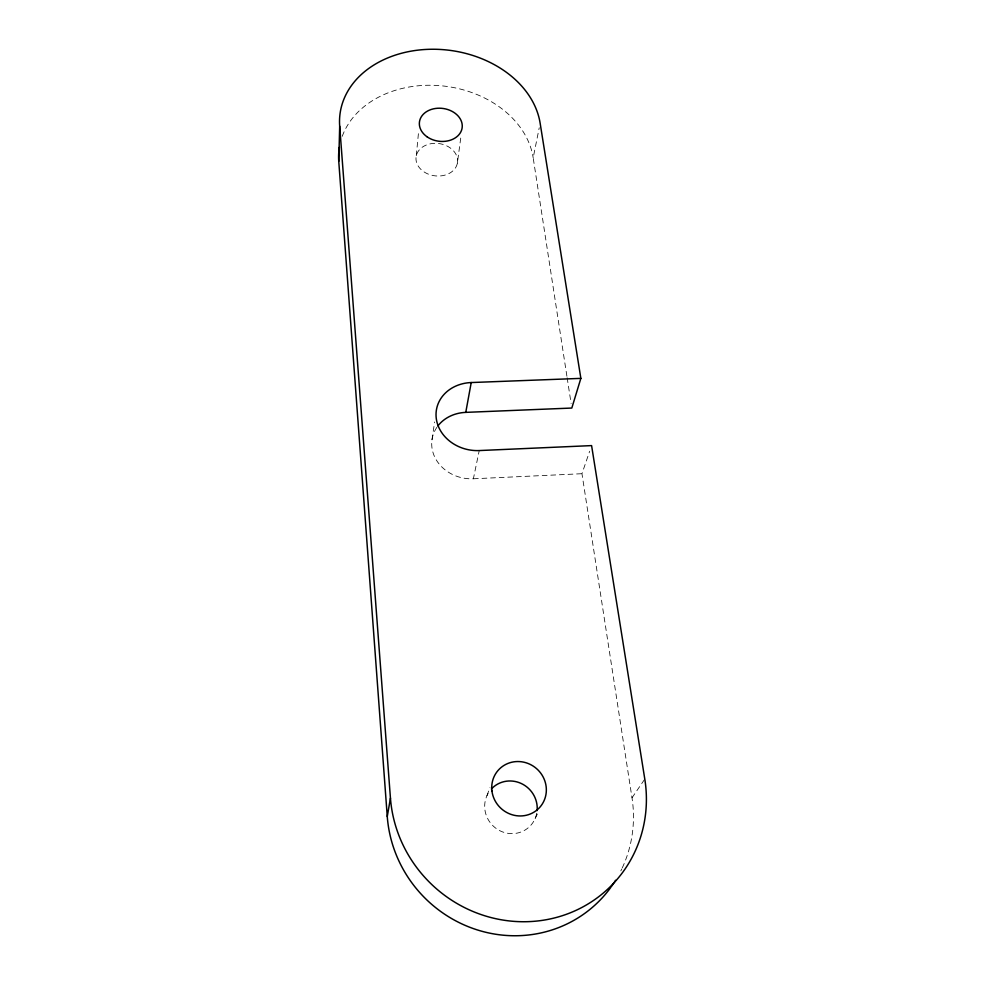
<?xml version="1.0" encoding="UTF-8"?>
<svg xmlns="http://www.w3.org/2000/svg" width="985" height="985" viewBox="0 0 985 985"><rect width="100%" height="100%" fill="white"/><g stroke="black" fill="none" stroke-linecap="round" stroke-linejoin="round"><path stroke-width="0.74" stroke-dasharray="4.92 3.69" d="M416.286 155.728L418.625 131.399M457.335 163.399A20.894 16.265 7.7 0 0 429.435 144.019A20.894 16.265 7.7 0 0 423.599 171.612A20.894 16.265 7.7 0 0 457.335 163.399L461.177 134.711M431.984 439.839L434.619 421.962M566.904 376.208L533.181 157.834L539.238 127.755M436.921 427.256A37.922 33.059 11 0 0 437.697 462.1A37.922 33.059 11 0 0 473.379 478.784L479.239 450.564M622.225 867.982A125.809 121.044 47.2 0 0 632.001 797.813L581.963 473.711L589.658 451.216M486.935 795.695L489.976 787.569M535.15 818.498L538.389 812.009M632.001 797.813L644.793 779.086M473.379 478.784L581.963 473.711M567.138 377.723L571.115 403.505M342.238 136.312A98.007 76.313 7.7 0 1 443.706 86.04A98.007 76.313 7.7 0 1 533.181 157.834M621.769 868.955A125.809 121.044 47.2 0 1 620.833 870.888M536.751 813.278A26.804 25.782 46.6 0 1 500.515 831.044A26.804 25.782 46.6 0 1 489.668 791.041"/><path stroke-width="1.48" d="M610.774 887.423A125.809 121.044 47.2 0 1 477.183 929.877A125.809 121.044 47.2 0 1 387.265 816.54L338.754 161.331L339.69 126.215A101.086 77.519 7.8 0 1 431.048 49.262A101.086 77.519 7.8 0 1 540.149 123.236L580.854 378.375L571.817 408.049L465.77 412.37A37.922 33.059 11 0 0 437.894 425.926M387.265 816.54L390.442 798.133L339.69 126.215M465.77 412.37L471.224 382.549L580.854 378.375M471.224 382.549A39.252 33.835 11 0 0 436.232 418.169A39.252 33.835 11 0 0 479.239 450.564L591.591 445.602L644.793 779.086A130.685 125.243 43.2 0 1 533.205 921.381A130.685 125.243 43.2 0 1 390.442 798.133M615.588 880.27A125.809 121.044 47.2 0 1 614.431 882.092M613.84 883.003A125.809 121.044 47.2 0 1 611.402 886.549M338.754 161.331A98.007 76.313 7.7 0 1 339.369 147.282M491.38 788.985A26.804 25.782 46.6 0 1 521.385 783.555A26.804 25.782 46.6 0 1 537.133 810.581M427.219 136.915A21.547 16.523 7.8 0 0 461.99 128.666A21.547 16.523 7.8 0 0 433.178 108.904A21.547 16.523 7.8 0 0 427.219 136.915M491.934 790.955A27.851 26.681 42.6 0 0 535.52 811.135A27.851 26.681 42.6 0 0 529.671 764.151A27.851 26.681 42.6 0 0 491.934 790.955"/></g></svg>
